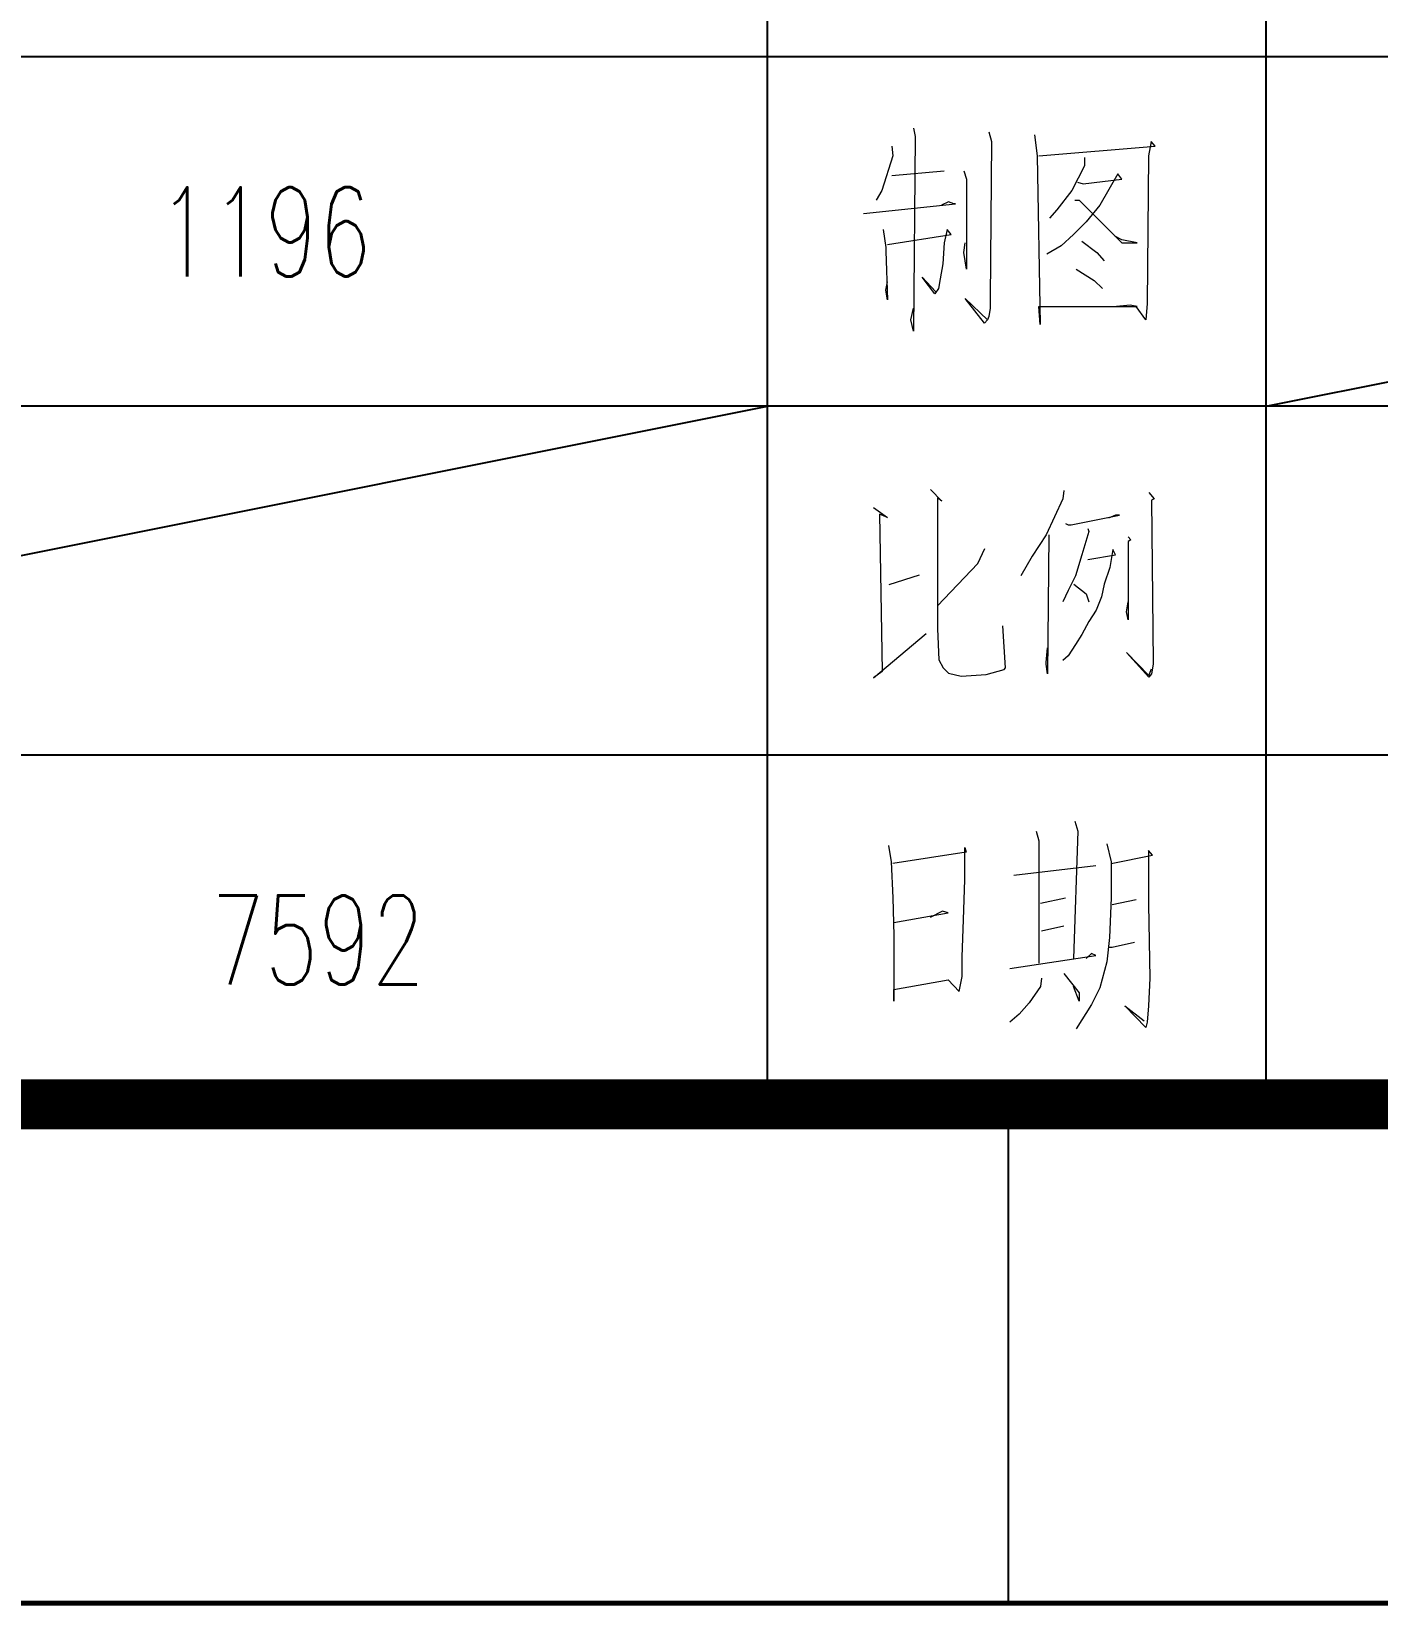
# Model space of a CAD drawing. Extents: x 93518 to 937116, y -359949 to 58022.
# Drawn here: x 752915 to 755615, y -122580 to -119424 of the extents above; entities that cross this region are included whole.
import ezdxf

# ---------------------------------------------------------------- set-up
doc = ezdxf.new("R2010")
doc.units = 0
doc.header["$LTSCALE"] = 1000
doc.header["$MEASUREMENT"] = 0
doc.layers.get('0').update_dxf_attribs({"color": 8, "linetype": 'CONTINUOUS'})
doc.layers.add('PUB_TEXT', color=8, linetype='CONTINUOUS')
doc.styles.add('HZ', font='geditxt.shx', dxfattribs={"width": 0.8, "bigfont": 'dxt.shx'})
doc.styles.get("Standard").update_dxf_attribs({"font": 'GBENOR', "bigfont": 'GBCBIG'})

# ---------------------------------------------------------------- blocks, each defined once
blk = doc.blocks.new('GEDI_WK_A1')
at = {"color": 3}
blk.add_line((700.833, 0), (700.833, 10), dxfattribs=at)
for points, const_width in [([(0, 0), (841, 0), (841, 594), (0, 594)], 0.1), ([(25, 10), (831, 10), (831, 584), (25, 584)], 1)]:
    blk.add_lwpolyline(points, close=True, dxfattribs=dict(at, const_width=const_width))

msp = doc.modelspace()

# ---------------------------------------------------------------- linework, layer by layer
at = {"color": 2}
for p, q in [((754391.4, -121574.9), (754391.4, -118774.9)), ((755391.4, -121574.9), (755391.4, -118774.9)), ((758891.4, -119474.9), (749891.4, -119474.9)), ((767891.4, -120174.9), (750891.4, -120174.9)), ((767891.4, -120874.9), (749891.4, -120874.9))]:
    msp.add_line(p, q, dxfattribs=at)
at = {"color": 1}
for p, q in [((755391.4, -120174.9), (758891.4, -119474.9)), ((750891.4, -120874.9), (754391.4, -120174.9))]:
    msp.add_line(p, q, dxfattribs=at)
at = {"color": 7}
msp.add_line((767891.4, -121574.9), (749891.4, -121574.9), dxfattribs=at)
at = {"color": 7, "lineweight": 0}
for points in [[(754684.2, -119617.9), (754687.4, -119634.3), (754684.2, -120024.9), (754678.7, -120002.1), (754684.2, -119978.6)], [(754834.8, -119624.9), (754840.3, -119644.5), (754837.9, -119959), (754837.9, -119978.6), (754834.8, -119995.1), (754832.5, -120002.1), (754826.2, -120008.4), (754787.8, -119959), (754832.5, -120002.1)], [(754926.6, -119631.2), (754932, -119673.5), (754938.3, -120011.5), (754935.2, -119975.4), (755132.8, -119975.4), (755118.7, -119972.3), (755091.2, -119975.4)], [(754640.3, -119653.9), (754642.7, -119673.5), (754620.7, -119742.5), (754609, -119762.1)], [(754935.2, -119673.5), (755168.9, -119653.9), (755161, -119644.5), (755155.5, -119673.5), (755152.4, -119969.2), (755150.1, -120002.1), (755130.4, -119975.4)], [(754640.3, -119712.7), (754745.4, -119703.3)], [(754784.6, -119703.3), (754790.1, -119719.8), (754790.1, -119900.2), (754784.6, -119867.2), (754787.8, -119847.6)], [(755026.9, -119676.7), (755026.9, -119693.1), (755001.8, -119742.5), (754971.3, -119781.8), (754957.1, -119798.2)], [(755012.8, -119726.1), (755024.6, -119729.2), (755102.2, -119719.8), (755093.6, -119709.6), (755057.5, -119772.3), (755030.1, -119805.3), (755005, -119831.2), (754979.9, -119853.9), (754951.7, -119870.4)], [(754583.9, -119788.8), (754768.1, -119769.2), (754765, -119769.2), (754754, -119765.3), (754739.9, -119772.3)], [(755007.3, -119762.1), (755016, -119762.1), (755102.2, -119847.6), (755132.8, -119847.6), (755102.2, -119841.3), (755088.1, -119834.3)], [(754623.1, -119821), (754628.6, -119857), (754628.6, -119864.1), (754631.7, -119962.1), (754628.6, -119942.5), (754631.7, -119926)], [(754631.7, -119850.8), (754759.5, -119831.2), (754751.7, -119821), (754745.4, -119847.6), (754743.1, -119890), (754737.6, -119919.8), (754734.4, -119939.4), (754726.6, -119949.6), (754701.5, -119916.6), (754728.9, -119945.6)], [(755021.4, -119844.5), (755052, -119867.2), (755066.1, -119883.7)], [(755010.5, -119900.2), (755046.5, -119922.9), (755063, -119939.4)], [(754718.2, -120342.4), (754740.9, -120365.9), (754732.3, -120358.9), (754732.3, -120427.9), (754732.3, -120496.9), (754732.3, -120558.8), (754732.3, -120605.1), (754732.3, -120608.2), (754732.3, -120621.6), (754734.7, -120683.5), (754743.3, -120700), (754754.3, -120710.2), (754779.4, -120716.4), (754829.5, -120713.3), (754865.6, -120703.1), (754868.8, -120700), (754863.3, -120615.3)], [(754985.8, -120344.2), (754983.5, -120360.7), (754949.8, -120432.9), (754922.3, -120476), (754899.6, -120515.2)], [(755156, -120348.2), (755167, -120360.7), (755161.5, -120363.9), (755164.6, -120689.3), (755164.6, -120692.4), (755161.5, -120712), (755156, -120718.3), (755111.3, -120668.9), (755156, -120715.2), (755161.5, -120701.8)], [(754603.7, -120378.5), (754631.9, -120398.1), (754615.5, -120391.8), (754620.9, -120707), (754603.7, -120719.6), (754709.6, -120631)], [(754989, -120410.1), (754994.5, -120413.3), (755000, -120413.3), (755097.2, -120393.7), (755089.4, -120393.7), (755075.2, -120399.9)], [(755033.7, -120420.3), (755036, -120426.6), (755021.9, -120472.9), (755008.6, -120515.2), (754994.5, -120545), (754983.5, -120567.7)], [(754732.3, -120575.3), (754813.1, -120490.6), (754827.2, -120460.8)], [(754955.3, -120432.9), (754952.9, -120712), (754949.8, -120692.4), (754949.8, -120689.3), (754952.9, -120659.5)], [(755033.7, -120482.3), (755089.4, -120472.9), (755083.9, -120462.7), (755077.6, -120498.7), (755066.6, -120531.7), (755061.1, -120557.6), (755050.1, -120584.2), (755036, -120607), (755021.9, -120632.8), (755008.6, -120653.2), (754994.5, -120676), (754983.5, -120685.4)], [(755114.4, -120436.8), (755119.9, -120443.1), (755114.4, -120446.2), (755114.4, -120603.8), (755111.3, -120587.4), (755114.4, -120567.7)], [(754635.1, -120532.9), (754696.2, -120513.3)], [(755005.4, -120531.7), (755030.5, -120551.3), (755036, -120567.7)], [(754929.8, -121027.1), (754935.3, -121046.7), (754935.3, -121292.1)], [(755007.4, -121007.5), (755013.7, -121027.1), (755005.1, -121282.7)], [(754633.8, -121056.1), (754639.3, -121089), (754642.4, -121161.2), (754644.8, -121236.5), (754644.8, -121246.6), (754644.8, -121299.2), (754644.8, -121368.2), (754644.8, -121344.7), (754753.8, -121325.1), (754775.8, -121348.6), (754781.3, -121318.8), (754781.3, -121279.6), (754784.4, -121204.3), (754786.7, -121125.1), (754786.7, -121060), (754789.9, -121069.4), (754642.4, -121092.2)], [(755071.7, -121053), (755080.4, -121089), (755080.4, -121161.2), (755077.2, -121240.4), (755071.7, -121289), (755057.6, -121341.5), (755041.1, -121374.5), (755010.6, -121423.9)], [(755080.4, -121092.2), (755163.5, -121075.7), (755155.6, -121066.3), (755155.6, -121168.2), (755155.6, -121174.5), (755158, -121321.9), (755155.6, -121377.6), (755152.5, -121410.5), (755150.1, -121420.7), (755107.8, -121377.6), (755147, -121407.4)], [(754885.1, -121115.7), (755049.8, -121096.1)], [(754644.8, -121210.6), (754753.8, -121191), (754742, -121187.8), (754717.7, -121200.4)], [(754938.4, -121171.4), (754988.6, -121161.2)], [(755082.7, -121174.5), (755130.5, -121164.3)], [(754940.8, -121227), (754985.5, -121216.8)], [(755077.2, -121260), (755082.7, -121260), (755127.4, -121249.8)], [(754877.2, -121302.3), (755049.8, -121276.4), (755041.1, -121272.5), (755030.2, -121282.7)], [(754985.5, -121312.5), (755016, -121351.7), (755016, -121368.2), (755005.1, -121338.4)], [(754940.8, -121321.9), (754938.4, -121338.4), (754915.7, -121371.3), (754896.1, -121394.1), (754877.2, -121410.5)]]:
    msp.add_lwpolyline(points, dxfattribs=at)

# ---------------------------------------------------------------- block references
at = {"xscale": 100, "yscale": 100, "zscale": 100}
msp.add_blockref('GEDI_WK_A1', (684791.4, -122574.9), dxfattribs=at)

# ---------------------------------------------------------------- texts
msp.add_text('445566', height=0.01).set_placement((754644.8, -121344.7))
at = {"layer": 'PUB_TEXT', "style": 'HZ', "width": 0.7}
for s, p in [('1196', (753168.1, -119914.9)), ('7592', (753275.3, -121334.5))]:
    msp.add_text(s, height=178.56, dxfattribs=at).set_placement(p)

doc.saveas('drawing.dxf')
